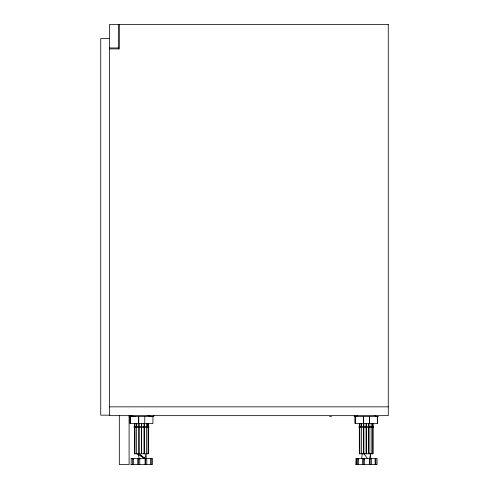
<?xml version="1.0" encoding="UTF-8"?>
<svg xmlns="http://www.w3.org/2000/svg" width="489" height="489" viewBox="0 0 489 489"><rect width="100%" height="100%" fill="white"/><g stroke="black" fill="none" stroke-linecap="round" stroke-linejoin="round"><path stroke-width="0.73" d="M131.248 458.933L131.125 464.55M134.493 453.786L134.493 427.533M136.553 453.786L136.553 427.533M138.668 423.602L138.668 416.585M138.839 453.786L138.839 427.533M141.535 426.597L141.535 423.602M144.224 426.597L144.224 423.602M144.738 423.602L144.793 416.585M147.647 426.597L147.647 423.602M359.342 453.786L359.342 427.533L359.342 453.786L373.18 453.786L373.18 427.533M359.794 426.597L359.794 423.602M361.365 426.597L361.365 423.602M361.622 426.597L361.622 423.602M363.871 426.597L363.871 423.602M366.261 453.786L366.261 427.533M369.47 423.602L369.47 416.585M370.045 464.55L370.045 458.933M371.151 426.597L371.151 423.602M371.414 464.55L371.414 458.933L369.745 458.933L369.745 464.55M361.646 458.468L362.263 453.786M369.525 458.468L370.717 453.786M153.968 415.65L153.546 416.585L129.096 416.585M357.618 415.65L355.674 416.585L354.452 415.65M109.536 38.631L100.734 38.631L100.734 415.161L109.536 415.161M109.536 47.959L118.338 47.959M109.536 48.9L119.316 48.9L119.316 24.45M109.536 406.848L388.266 406.848M354.036 416.585L378.486 416.585M329.586 416.628L331.542 416.628M133.949 426.597L149.029 426.597M358.889 426.597L373.633 426.597M133.949 427.533L149.029 427.533M358.889 427.533L373.633 427.533M134.402 453.786L148.57 453.786L148.57 427.533M130.856 458.468L152.519 458.468L152.519 464.55L130.856 464.55M355.796 458.468L377.062 458.468L377.062 464.55L355.796 464.55M133.858 458.933L132.513 458.933L132.513 464.55M139.946 458.933L137.751 458.933L137.751 464.55M358.718 458.933L357.392 458.933L357.392 464.55M364.702 458.933L362.545 458.933L362.545 464.55M129.518 415.65L135.312 416.585M147.751 415.65L152.305 416.585M374.904 415.65L376.848 416.585M136.841 453.786L144.854 458.468L146.064 453.786L146.223 458.468M140.63 455.491L144.854 458.468L139.188 453.786M363.957 453.786L367.453 458.468M138.35 454.458L139.188 458.468M370.43 455.125L370.876 458.468M377.459 416.585L377.459 423.602L355.063 423.602L355.063 416.585M377.337 416.585L377.337 423.602M375.888 464.55L375.888 458.933L375.112 458.933L375.112 464.55M373.18 423.602L373.18 426.597M372.655 423.602L372.655 426.597M372.655 427.533L372.655 453.786M372.27 423.602L372.27 426.597M371.151 427.533L371.151 453.786M369.415 416.585L369.415 423.602M368.908 423.602L368.908 426.597M368.908 427.533L368.908 453.786M368.816 423.602L368.816 426.597M368.816 427.533L368.816 453.786M366.261 423.602L366.261 426.597M366.169 423.602L366.169 426.597M366.169 427.533L366.169 453.786M364.531 458.933L364.531 464.55M363.871 427.533L363.871 453.786M363.614 423.602L363.614 426.597M363.614 427.533L363.614 453.786M363.376 458.933L363.376 464.55M361.365 427.533L361.365 453.786M359.867 423.602L359.867 426.597M359.794 427.533L359.867 453.786M359.342 423.602L359.342 426.597M358.455 458.933L358.455 464.55M356.188 464.55L356.188 458.933L356.035 464.55M355.185 416.585L355.185 423.602M152.923 416.585L152.923 423.602L130.123 423.602L130.123 416.585M151.327 464.55L151.327 458.933L150.539 458.933L150.539 464.55M148.57 423.602L148.57 426.597M148.039 423.602L148.039 426.597M148.039 427.533L148.039 453.786M146.779 464.55L146.779 458.933L145.08 458.933L145.08 464.55M146.511 423.602L146.511 426.597M146.511 427.533L146.511 453.786M145.386 458.933L145.386 464.55M144.224 427.533L144.224 453.786M144.133 423.602L144.133 426.597M144.133 427.533L144.133 453.786M141.535 427.533L141.535 453.786M141.443 423.602L141.443 426.597M141.443 427.533L141.443 453.786M139.775 458.933L139.775 464.55M139.102 423.602L139.102 426.597M139.102 427.533L139.102 453.786M138.839 423.602L138.839 426.597M138.723 416.585L138.723 423.602M138.601 458.933L138.601 464.55M136.816 423.602L136.816 426.597M136.553 423.602L136.553 426.597M134.952 423.602L135.031 426.597M135.031 427.533L134.952 453.786M134.493 423.602L134.493 426.597M134.402 423.602L134.402 426.597M133.595 458.933L133.595 464.55M129.096 415.65L129.096 464.55L119.316 464.55L119.316 415.65M118.338 24.45L118.338 48.9M388.266 24.45L109.536 24.45L109.536 415.65L388.266 415.65L388.266 24.45M363.498 423.602L363.498 416.585L363.443 423.602M130.263 423.602L130.263 416.585L130.245 423.602"/></g></svg>
